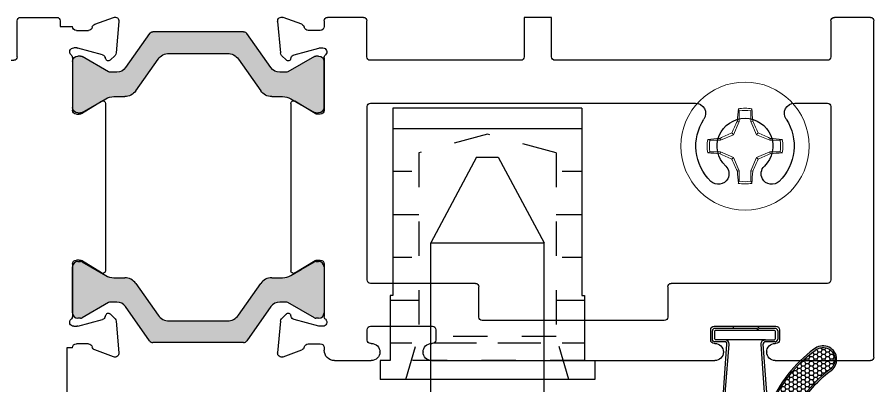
# Model space of a CAD drawing. Extents: x -82 to 113, y -82 to 93.
# Drawn here: x 6.913 to 9.407, y 88.001 to 89.075 of the extents above; entities that cross this region are included whole.
import ezdxf

# ---------------------------------------------------------------- set-up
doc = ezdxf.new("R2010")
doc.units = 0
doc.header["$MEASUREMENT"] = 0
doc.linetypes.add('HIDDEN2', pattern=[0.1875, 0.125, -0.0625])
doc.layers.get('0').update_dxf_attribs({"linetype": 'CONTINUOUS'})
for name, color, linetype in [('FRAME', 1, 'CONTINUOUS'), ('HANDLE_SET', 7, 'CONTINUOUS'), ('I-Strut', 7, 'CONTINUOUS'), ('INERTIA', 7, 'CONTINUOUS'), ('Part', 7, 'CONTINUOUS')]:
    doc.layers.add(name, color=color, linetype=linetype)

# ---------------------------------------------------------------- blocks, each defined once
blk = doc.blocks.new('FADFADFFA DF')
h = blk.add_hatch()
h.set_pattern_fill('BRASS', color=256)
h.paths.add_polyline_path([(-67.2597, 44.3096), (-67.7347, 44.3096), (-67.7182, 44.2546), (-67.2762, 44.2546)])
h.paths.add_polyline_path([(-67.7347, 44.3096), (-67.8097, 44.3096), (-67.8097, 44.2546), (-67.7797, 44.2546), (-67.7182, 44.2546)])
h.paths.add_polyline_path([(-67.1847, 44.3096), (-67.2597, 44.3096), (-67.2762, 44.2546), (-67.2147, 44.2546), (-67.1847, 44.2546)])
h = blk.add_hatch()
h.set_pattern_fill('BRASS', color=256)
h.paths.add_polyline_path([(-67.2762, 44.2546), (-67.7182, 44.2546), (-67.6972, 44.1846), (-67.2972, 44.1846)])
h.paths.add_polyline_path([(-67.2597, 44.3096), (-67.7347, 44.3096), (-67.7182, 44.2546), (-67.2762, 44.2546)])
h = blk.add_hatch()
h.set_pattern_fill('BRASS', color=256)
h.paths.add_polyline_path([(-67.2147, 44.2546), (-67.2762, 44.2546), (-67.2972, 44.1846), (-67.2972, 43.6496), (-67.4972, 43.5946), (-67.6972, 43.6496), (-67.6972, 44.1846), (-67.7182, 44.2546), (-67.7797, 44.2546), (-67.7797, 44.0646), (-67.7722, 44.0646), (-67.7722, 43.5196), (-67.2222, 43.5196), (-67.2222, 44.0646), (-67.2147, 44.0646)])
h = blk.add_hatch()
h.set_pattern_fill('BRASS', color=256)
h.paths.add_polyline_path([(-67.2762, 44.2546), (-67.7182, 44.2546), (-67.6972, 44.1846), (-67.2972, 44.1846)], flags=17)
at = {"layer": 'INERTIA', "color": 7}
for p, q in [((-67.8097, 44.3096), (-67.1847, 44.3096)), ((-67.8097, 44.2546), (-67.8097, 44.3096)), ((-67.1847, 44.2546), (-67.1847, 44.3096)), ((-67.7797, 44.2546), (-67.8097, 44.2546)), ((-67.7797, 44.0646), (-67.7797, 44.2546)), ((-67.2147, 44.0646), (-67.2147, 44.2546)), ((-67.2147, 44.2546), (-67.1847, 44.2546)), ((-67.7722, 44.0646), (-67.7797, 44.0646)), ((-67.7722, 43.5196), (-67.7722, 44.0646)), ((-67.2222, 43.5196), (-67.2222, 44.0646)), ((-67.2222, 44.0646), (-67.2147, 44.0646)), ((-67.7722, 43.5196), (-67.2222, 43.5196))]:
    blk.add_line(p, q, dxfattribs=at)
at = {"layer": 'INERTIA', "color": 7, "linetype": 'HIDDEN2', "ltscale": 0.5}
for p, q in [((-67.7347, 44.3096), (-67.6972, 44.1846)), ((-67.2597, 44.3096), (-67.2972, 44.1846)), ((-67.7797, 44.2546), (-67.2147, 44.2546)), ((-67.6972, 44.1846), (-67.2972, 44.1846)), ((-67.6972, 43.6496), (-67.6972, 44.1846)), ((-67.2972, 43.6496), (-67.2972, 44.1846)), ((-67.6972, 43.6496), (-67.4972, 43.5946)), ((-67.4972, 43.5946), (-67.2972, 43.6496))]:
    blk.add_line(p, q, dxfattribs=at)
blk = doc.blocks.new('dfasdf')
at = {"color": 7, "linetype": 'Continuous', "lineweight": 15}
for p, q in [((54.6225, 25.6793), (54.62, 25.6856)), ((54.6225, 25.6793), (54.6225, 25.6488)), ((54.6566, 25.6488), (54.6566, 25.6793)), ((54.6225, 25.6488), (54.6065, 25.6101)), ((54.6225, 25.6488), (54.6171, 25.6499)), ((54.6566, 25.6488), (54.662, 25.6499)), ((54.6727, 25.6101), (54.6566, 25.6488)), ((54.6065, 25.6101), (54.6014, 25.6152)), ((54.6727, 25.6101), (54.6777, 25.6152)), ((54.5678, 25.5941), (54.5373, 25.5941)), ((54.5678, 25.5941), (54.5667, 25.5995)), ((54.6065, 25.6101), (54.5678, 25.5941)), ((54.7114, 25.5941), (54.6727, 25.6101)), ((54.7114, 25.5941), (54.7124, 25.5995)), ((54.7418, 25.5941), (54.7114, 25.5941)), ((54.7418, 25.5941), (54.7482, 25.5966)), ((54.5373, 25.56), (54.531, 25.5575)), ((54.5373, 25.56), (54.5678, 25.56)), ((54.5678, 25.56), (54.5667, 25.5546)), ((54.5678, 25.56), (54.6065, 25.544)), ((54.6065, 25.544), (54.6014, 25.5389)), ((54.6065, 25.544), (54.6225, 25.5053)), ((54.6566, 25.5053), (54.6727, 25.544)), ((54.6727, 25.544), (54.7114, 25.56)), ((54.6727, 25.544), (54.6777, 25.5389)), ((54.7114, 25.56), (54.7124, 25.5546)), ((54.7114, 25.56), (54.7418, 25.56)), ((54.6225, 25.5053), (54.6171, 25.5042)), ((54.6225, 25.5053), (54.6225, 25.4748)), ((54.6566, 25.5053), (54.662, 25.5042)), ((54.6566, 25.4748), (54.6566, 25.5053)), ((54.6566, 25.4748), (54.6592, 25.4685))]:
    blk.add_line(p, q, dxfattribs=at)
at = {"color": 7, "linetype": 'Continuous', "lineweight": 15, "flags": 128}
for points in [[(54.6566, 25.6793), (54.658, 25.6827), (54.6592, 25.6856)], [(54.5373, 25.5941), (54.534, 25.5954), (54.531, 25.5966)], [(54.7418, 25.56), (54.7452, 25.5587), (54.7482, 25.5575)], [(54.6225, 25.4748), (54.6212, 25.4714), (54.62, 25.4685)]]:
    blk.add_lwpolyline(points, dxfattribs=at)
at = {"color": 7, "linetype": 'Continuous', "lineweight": 15}
blk.add_circle((54.6396, 25.577), 0.1865, dxfattribs=at)
for centre, radius, start, end in [((54.6396, 25.577), 0.1103, 79.7812, 100.2188), ((55.5592, 25.5924), 0.9438, 174.331, 176.507), ((54.6396, 25.577), 0.1037, 80.5333, 99.4667), ((53.7199, 25.5924), 0.9438, 3.493, 5.669), ((55.6923, 25.1423), 1.1889, 154.7283, 156.5646), ((53.5869, 25.1423), 1.1889, 23.4354, 25.2717), ((55.0743, 24.5244), 1.1889, 113.4354, 115.2717), ((54.2049, 24.5244), 1.1889, 64.7283, 66.5646), ((54.6396, 25.577), 0.1103, 169.7812, 190.2188), ((54.6242, 24.6574), 0.9438, 93.493, 95.669), ((54.6396, 25.577), 0.1037, 170.5333, 189.4667), ((54.6549, 24.6574), 0.9438, 84.331, 86.507), ((54.6396, 25.577), 0.1037, 350.5333, 9.4667), ((54.6396, 25.577), 0.1103, 349.7812, 10.2188), ((54.6242, 26.4967), 0.9438, 264.331, 266.507), ((55.0743, 26.6297), 1.1889, 244.7283, 246.5646), ((55.6923, 26.0117), 1.1889, 203.4354, 205.2717), ((53.5869, 26.0117), 1.1889, 334.7283, 336.5646), ((54.2049, 26.6297), 1.1889, 293.4354, 295.2717), ((54.6549, 26.4967), 0.9438, 273.493, 275.669), ((55.5592, 25.5617), 0.9438, 183.493, 185.669), ((53.7199, 25.5617), 0.9438, 354.331, 356.507), ((54.6396, 25.577), 0.1103, 259.7812, 280.2188), ((54.6396, 25.577), 0.1037, 260.5333, 279.4667)]:
    blk.add_arc(centre, radius, start, end, dxfattribs=at)
blk = doc.blocks.new('Q250T190')
for p, q in [((-0.063, 0.181), (-0.0525, 0.0405)), ((-0.057, 0.181), (-0.0465, 0.04)), ((0.063, 0.181), (0.0525, 0.0405)), ((0.057, 0.1798), (0.057, 0.1719)), ((0.057, 0.1719), (0.0465, 0.04)), ((-0.095, 0.001), (-0.095, 0.026)), ((-0.088, 0.033), (-0.0595, 0.033)), ((-0.0595, 0.027), (-0.0855, 0.027)), ((-0.0595, 0.027), (0.0855, 0.027)), ((0.0595, 0.033), (0.088, 0.033)), ((0.095, 0.026), (0.095, 0.001)), ((-0.089, 0.0235), (-0.089, 0.0035)), ((-0.0855, 0), (0.0855, 0)), ((-0.035, -0.006), (-0.041, 0)), ((-0.035, -0.006), (-0.035, 0)), ((0.089, 0.0035), (0.089, 0.0235)), ((-0.088, -0.006), (-0.041, -0.006)), ((-0.035, -0.012), (-0.041, -0.006)), ((-0.035, -0.006), (0.088, -0.006)), ((0.035, -0.012), (-0.035, -0.012)), ((0.035, -0.012), (0.035, -0.006))]:
    blk.add_line(p, q)
for centre, radius, start, end in [((0, 0.181), 0.063, 0, 180), ((0, 0.1804), 0.057, 359.3779, 179.3779), ((-0.088, 0.026), 0.007, 90, 180), ((-0.0855, 0.0235), 0.0035, 90, 180), ((-0.0595, 0.04), 0.007, 270, 4.2588), ((0.0595, 0.04), 0.013, 180, 270), ((0.0595, 0.04), 0.007, 175.7412, 270), ((-0.088, 0.001), 0.007, 180, 270), ((-0.0855, 0.0035), 0.0035, 180, 270), ((0.0855, 0.0035), 0.0035, 270, 0), ((0.088, 0.001), 0.007, 270, 0)]:
    blk.add_arc(centre, radius, start, end)
at = {"extrusion": (0, 0, -1)}
for centre, radius, start, end in [((0.0595, 0.04), 0.013, 180, 270.0001), ((-0.0855, 0.0235), 0.0035, 90, 180), ((-0.088, 0.026), 0.007, 90, 180)]:
    blk.add_arc(centre, radius, start, end, dxfattribs=at)
blk = doc.blocks.new('FGSFG FG')
at = {"layer": 'HANDLE_SET', "color": 7}
for p, q in [((-67.6622, 44.7486), (-67.6622, 43.9986)), ((-67.3322, 44.7486), (-67.3322, 43.9986)), ((-67.5284, 43.7486), (-67.6622, 43.9986)), ((-67.3322, 43.9986), (-67.6622, 43.9986)), ((-67.4659, 43.7486), (-67.3322, 43.9986)), ((-67.4659, 43.7486), (-67.5284, 43.7486))]:
    blk.add_line(p, q, dxfattribs=at)
at = {"layer": 'INERTIA', "color": 7}
for p, q in [((-67.5317, 45.0972), (-67.5004, 45.1559)), ((-67.5004, 45.1559), (-67.4379, 45.0385)), ((-67.7811, 45.0972), (-67.5317, 45.0972)), ((-67.7247, 44.7486), (-67.7247, 45.0972)), ((-67.6347, 44.7486), (-67.6347, 45.0972)), ((-67.4379, 45.0385), (-67.4066, 45.0972)), ((-67.4066, 45.0972), (-67.1587, 45.0972)), ((-67.3147, 44.7486), (-67.3147, 45.0972)), ((-67.2697, 44.7486), (-67.2697, 45.0972)), ((-67.7247, 44.7486), (-67.2697, 44.7486))]:
    blk.add_line(p, q, dxfattribs=at)
blk = doc.blocks.new('25196')
h = blk.add_hatch(color=256)
h.dxf.hatch_style = 1
h.paths.add_polyline_path([(-0.0835, 0, 0.414214), (-0.0935, -0.01), (-0.0935, -0.018, 0.414214), (-0.0835, -0.028), (-0.04, -0.028), (-0.04, -0.0579), (-0.04, -0.0659, -0.10127), (-0.0464, -0.0974, -0.137313), (-0.1523, -0.2295, 1.008481), (-0.1005, -0.2904, 0.135242), (0.0284, -0.1257, 0.099129), (0.04, -0.068), (0.04, -0.0579), (0.04, -0.028), (0.0835, -0.028, 0.414214), (0.0935, -0.018), (0.0935, -0.01, 0.414214), (0.0835, 0)])
h.paths.add_polyline_path([(0.0172, -0.08, -0.476976), (0.0318, -0.0981, -0.046479), (0.0238, -0.1238, -0.135368), (-0.1036, -0.2865, -1.008549), (-0.1492, -0.2334, 0.145575), (-0.0379, -0.0896, -0.309671), (-0.0239, -0.08), (-0.0179, -0.08)], flags=16)
h = blk.add_hatch()
h.set_pattern_fill('HONEY', color=256, scale=0.0625)
h.set_pattern_definition([(0, (45.462435, 20.431424), (0.01171875, 0.0067658235), [0.0078125, -0.015625]), (120, (45.462435, 20.431424), (-0.01171875, 0.0067658235), [0.0078125, -0.015625]), (60, (45.462435, 20.431424), (3e-18, 0.0135316469), [-0.015625, 0.0078125])])
h.paths.add_polyline_path([(-0.1492, -0.2334, 1.008549), (-0.1036, -0.2865, 0.135368), (0.0238, -0.1238, 0.046479), (0.0318, -0.0981, 0.476976), (0.0172, -0.08), (-0.0179, -0.08), (-0.0239, -0.08, 0.309671), (-0.0379, -0.0896, -0.145575)])
at = {"layer": 'Part'}
blk.add_lwpolyline([(-0.1005, -0.2904, 0.135242), (0.0284, -0.1257, 0.099129), (0.04, -0.068), (0.04, -0.0579), (0.04, -0.028), (0.0835, -0.028, 0.414214), (0.0935, -0.018), (0.0935, -0.01, 0.414214), (0.0835, 0), (-0.0835, 0, 0.414214), (-0.0935, -0.01), (-0.0935, -0.018, 0.414214), (-0.0835, -0.028), (-0.04, -0.028), (-0.04, -0.0579), (-0.04, -0.0659, -0.10127), (-0.0464, -0.0974, -0.137313), (-0.1523, -0.2295, 1.008481)], format="xyb", close=True, dxfattribs=at)
blk.add_lwpolyline([(0.0172, -0.08, -0.476392), (0.0318, -0.0981, -0.046479), (0.0238, -0.1238, -0.135368), (-0.1036, -0.2865, -1.008549), (-0.1492, -0.2334, 0.145575), (-0.0379, -0.0896, -0.309671), (-0.0239, -0.08), (-0.0179, -0.08), (0.0179, -0.08)], format="xyb", dxfattribs=at)
blk = doc.blocks.new('3207-1_Block_Frame_Component')
for p, q in [((-0.0525, 0), (0.0525, 0)), ((1.4233, 0), (1.5275, 0)), ((1.6028, -0.0199), (1.6574, 0)), ((1.6574, 0), (1.6575, 0)), ((-0.0625, -0.99), (-0.0625, -0.01)), ((0.0625, -0.01), (0.0625, -0.115)), ((0.8755, -0.115), (0.8755, 0)), ((0.8755, 0), (0.9555, 0)), ((0.9555, 0), (0.9555, -0.115)), ((1.4133, -0.115), (1.4133, -0.01)), ((1.5375, -0.01), (1.5375, -0.0264)), ((1.673, -0.0119), (1.665, -0.1035)), ((1.5491, -0.038), (1.584, -0.038)), ((1.55, -0.089), (1.5414, -0.089)), ((1.6252, -0.1087), (1.553, -0.0894)), ((1.5375, -0.1179), (1.5375, -0.2704)), ((1.6346, -0.1213), (1.6334, -0.117)), ((1.6616, -0.1107), (1.6476, -0.1248)), ((0.0725, -0.125), (0.8655, -0.125)), ((0.9655, -0.125), (1.4033, -0.125)), ((1.5637, -0.2803), (1.6225, -0.2444)), ((0.0625, -0.26), (0.0625, -0.765)), ((0.1679, -0.25), (0.0725, -0.25)), ((1.4025, -0.25), (0.4571, -0.25)), ((1.4125, -0.765), (1.4125, -0.26)), ((1.6343, -0.251), (1.6343, -0.738)), ((1.5491, -0.282), (1.5577, -0.282)), ((1.5375, -0.7186), (1.5375, -0.8711)), ((1.5577, -0.707), (1.5491, -0.707)), ((1.6225, -0.7446), (1.5637, -0.7087)), ((0.0725, -0.775), (0.5275, -0.775)), ((0.5375, -0.785), (0.5375, -0.8731)), ((1.0875, -0.8731), (1.0875, -0.785)), ((1.0975, -0.775), (1.4025, -0.775)), ((1.6334, -0.872), (1.6346, -0.8677)), ((1.6476, -0.8642), (1.6616, -0.8783)), ((0.5475, -0.8831), (1.0775, -0.8831)), ((1.553, -0.8996), (1.6252, -0.8803)), ((1.665, -0.8855), (1.673, -0.9771)), ((0.2125, -0.91), (0.2125, -0.94)), ((0.4025, -0.9), (0.2225, -0.9)), ((0.4125, -0.94), (0.4125, -0.91)), ((1.2125, -0.91), (1.2125, -0.94)), ((1.4025, -0.9), (1.2225, -0.9)), ((1.4125, -0.94), (1.4125, -0.91)), ((1.5414, -0.9), (1.55, -0.9)), ((0.2225, -0.95), (0.2245, -0.95)), ((0.4005, -0.95), (0.4025, -0.95)), ((1.2225, -0.95), (1.2245, -0.95)), ((1.4005, -0.95), (1.4025, -0.95)), ((1.5375, -0.9626), (1.5375, -0.97)), ((1.584, -0.951), (1.5491, -0.951)), ((1.6574, -0.989), (1.6028, -0.9691)), ((0.2495, -0.9749), (0.2495, -0.975)), ((0.3755, -0.975), (0.3755, -0.9749)), ((1.2495, -0.9749), (1.2495, -0.975)), ((1.3755, -0.975), (1.3755, -0.9749)), ((1.6575, -0.989), (1.6574, -0.989)), ((0.2245, -1), (-0.0525, -1)), ((1.2245, -1), (0.4005, -1)), ((1.5075, -1), (1.4005, -1))]:
    blk.add_line(p, q)
for centre, radius, start, end in [((-0.0525, -0.01), 0.01, 90, 180), ((1.4233, -0.01), 0.01, 90, 180), ((1.5275, -0.01), 0.01, 0, 90), ((1.6614, -0.0109), 0.0116, 355, 110), ((0.0525, -0.01), 0.01, 0, 90), ((1.6068, -0.0308), 0.0116, 110, 169.0957), ((1.5491, -0.0264), 0.0116, 180, 270), ((1.584, -0.0264), 0.0116, 270, 349.0957), ((1.5414, -0.1006), 0.0116, 90, 228.1897), ((1.55, -0.1006), 0.0116, 75, 90), ((0.0725, -0.115), 0.01, 180, 270), ((0.8655, -0.115), 0.01, 270, 0), ((0.9655, -0.115), 0.01, 180, 270), ((1.4033, -0.115), 0.01, 270, 0), ((1.5259, -0.1179), 0.0116, 0, 48.1897), ((1.6222, -0.12), 0.0116, 15, 75), ((1.6421, -0.1193), 0.00775, 195, 315), ((1.6534, -0.1025), 0.0116, 315, 355), ((1.6266, -0.251), 0.00775, 360, 121.4), ((0.0725, -0.26), 0.01, 90, 180), ((0.1679, -0.28), 0.03, 326.6925, 90), ((0.4571, -0.28), 0.03, 90, 213.3075), ((1.4025, -0.26), 0.01, 0, 90), ((1.5491, -0.2704), 0.0116, 180, 270), ((0.3125, -0.375), 0.143, 146.6925, 225.9315), ((0.3125, -0.375), 0.081, 314.0685, 225.9315), ((0.3125, -0.375), 0.143, 314.0685, 33.3075), ((1.5577, -0.2704), 0.0116, 270, 301.4), ((0.2346, -0.4555), 0.031, 332, 45.9315), ((0.3904, -0.4555), 0.031, 134.0685, 208), ((0.2346, -0.4555), 0.031, 225.9315, 332), ((0.3904, -0.4555), 0.031, 208, 314.0685), ((1.5491, -0.7186), 0.0116, 90, 180), ((1.5577, -0.7186), 0.0116, 58.6, 90), ((1.6266, -0.738), 0.00775, 238.6, 360), ((0.0725, -0.765), 0.01, 180, 270), ((1.4025, -0.765), 0.01, 270, 0), ((0.5275, -0.785), 0.01, 0, 90), ((1.0975, -0.785), 0.01, 90, 180), ((1.5259, -0.8711), 0.0116, 311.8103, 360), ((1.6222, -0.869), 0.0116, 285, 345), ((1.6421, -0.8697), 0.00775, 45, 165), ((0.5475, -0.8731), 0.01, 180, 270), ((1.0775, -0.8731), 0.01, 270, 0), ((1.5414, -0.8884), 0.0116, 131.8103, 270), ((1.6534, -0.8865), 0.0116, 5, 45), ((0.2225, -0.91), 0.01, 90, 180), ((0.4025, -0.91), 0.01, 360, 90), ((1.2225, -0.91), 0.01, 90, 180), ((1.4025, -0.91), 0.01, 360, 90), ((1.55, -0.8884), 0.0116, 270, 285), ((0.2225, -0.94), 0.01, 180, 270), ((0.4025, -0.94), 0.01, 270, 0), ((1.2225, -0.94), 0.01, 180, 270), ((1.4025, -0.94), 0.01, 270, 360), ((0.2247, -0.9748), 0.0248, 359.8478, 90.3675), ((0.4003, -0.9748), 0.0248, 89.6325, 180.1522), ((1.2247, -0.9748), 0.0248, 359.8478, 90.3675), ((1.4003, -0.9748), 0.0248, 89.6325, 180.1522), ((1.5075, -0.97), 0.03, 270.0001, 0), ((1.5491, -0.9626), 0.0116, 90, 180), ((1.584, -0.9626), 0.0116, 10.9043, 90), ((1.6068, -0.9582), 0.0116, 190.9043, 250), ((-0.0525, -0.99), 0.01, 180, 270), ((0.2245, -0.975), 0.025, 270, 360), ((0.4005, -0.975), 0.025, 180, 270), ((1.2245, -0.975), 0.025, 270, 360), ((1.4005, -0.975), 0.025, 180, 270), ((1.6614, -0.9781), 0.0116, 250, 5)]:
    blk.add_arc(centre, radius, start, end)
blk = doc.blocks.new('25198-18.6mmX6.0mm_Std_I-Strut')
at = {"layer": 'I-Strut'}
h = blk.add_hatch(color=256, dxfattribs=at)
h.dxf.hatch_style = 1
h.paths.add_polyline_path([(0.1416, -0.005, 0.244698), (0.1319, 0), (-0.1319, 0, 0.244698), (-0.1416, -0.005), (-0.2114, -0.1047, -0.244698), (-0.2372, -0.1181), (-0.2552, -0.1181, -0.131652), (-0.2611, -0.1165), (-0.2992, -0.0945), (-0.3383, -0.0719, 0.131652), (-0.3423, -0.0709), (-0.3504, -0.0709, 0.414214), (-0.3661, -0.0866), (-0.3661, -0.1063), (-0.3661, -0.2008), (-0.3661, -0.2205, 0.414214), (-0.3504, -0.2362), (-0.3423, -0.2362, 0.131652), (-0.3383, -0.2352), (-0.2992, -0.2126), (-0.2693, -0.1953, -0.131652), (-0.2457, -0.189), (-0.214, -0.189, 0.244698), (-0.1818, -0.1722), (-0.117, -0.0798, -0.244698), (-0.0848, -0.063), (0.0848, -0.063, -0.244698), (0.117, -0.0798), (0.1818, -0.1722, 0.244698), (0.214, -0.189), (0.2457, -0.189, -0.131652), (0.2693, -0.1953), (0.3383, -0.2352, 0.131652), (0.3423, -0.2362), (0.3504, -0.2362, 0.414214), (0.3661, -0.2205), (0.3661, -0.2008), (0.3661, -0.1063), (0.3661, -0.0866, 0.414214), (0.3504, -0.0709), (0.3423, -0.0709, 0.131652), (0.3383, -0.0719), (0.2611, -0.1165, -0.131652), (0.2552, -0.1181), (0.2372, -0.1181, -0.244698), (0.2114, -0.1047)])
for p, q in [((-0.1319, 0), (0.1319, 0)), ((-0.2114, -0.1047), (-0.1416, -0.005)), ((0.1416, -0.005), (0.2114, -0.1047)), ((-0.3504, -0.0709), (-0.3423, -0.0709)), ((-0.3383, -0.0719), (-0.2992, -0.0945)), ((0.0848, -0.063), (-0.0848, -0.063)), ((0.2611, -0.1165), (0.3383, -0.0719)), ((0.3423, -0.0709), (0.3504, -0.0709)), ((-0.3661, -0.1063), (-0.3661, -0.0866)), ((-0.2992, -0.0945), (-0.2611, -0.1165)), ((-0.117, -0.0798), (-0.1818, -0.1722)), ((0.1818, -0.1722), (0.117, -0.0798)), ((0.3661, -0.0866), (0.3661, -0.1063)), ((-0.3661, -0.2008), (-0.3661, -0.1063)), ((-0.2552, -0.1181), (-0.2372, -0.1181)), ((0.2372, -0.1181), (0.2552, -0.1181)), ((0.3661, -0.1063), (0.3661, -0.2008)), ((-0.2693, -0.1953), (-0.2992, -0.2126)), ((-0.214, -0.189), (-0.2457, -0.189)), ((0.2457, -0.189), (0.214, -0.189)), ((0.3383, -0.2352), (0.2693, -0.1953)), ((-0.3661, -0.2205), (-0.3661, -0.2008)), ((-0.2992, -0.2126), (-0.3383, -0.2352)), ((0.3661, -0.2008), (0.3661, -0.2205)), ((-0.3423, -0.2362), (-0.3504, -0.2362)), ((0.3504, -0.2362), (0.3423, -0.2362))]:
    blk.add_line(p, q, dxfattribs=at)
for centre, radius, start, end in [((-0.1319, -0.0118), 0.0118, 90, 145), ((0.1319, -0.0118), 0.0118, 35, 90), ((-0.3504, -0.0866), 0.0157, 90, 180), ((-0.3423, -0.0787), 0.00787, 60, 90), ((-0.0848, -0.1024), 0.0394, 90, 145), ((0.0848, -0.1024), 0.0394, 35, 90), ((0.3423, -0.0787), 0.00787, 90, 120), ((0.3504, -0.0866), 0.0157, 360, 90), ((-0.2552, -0.1063), 0.0118, 240, 270), ((-0.2372, -0.0866), 0.0315, 270, 325), ((0.2372, -0.0866), 0.0315, 215, 270), ((0.2552, -0.1063), 0.0118, 270, 300), ((-0.214, -0.1496), 0.0394, 270, 325), ((0.214, -0.1496), 0.0394, 215, 270), ((-0.2457, -0.2362), 0.0472, 90, 120), ((0.2457, -0.2362), 0.0472, 60, 90), ((-0.3504, -0.2205), 0.0157, 180, 270), ((0.3504, -0.2205), 0.0157, 270, 0), ((-0.3423, -0.2283), 0.00787, 270, 300), ((0.3423, -0.2283), 0.00787, 240, 270)]:
    blk.add_arc(centre, radius, start, end, dxfattribs=at)
blk = doc.blocks.new('3207-2_Block_Frame_Component')
for p, q in [((-2.2244, 0), (-2.2245, 0)), ((-2.1698, -0.0199), (-2.2244, 0)), ((-1.9539, 0), (-2.0589, 0)), ((-0.8753, 0), (-0.9553, 0)), ((-0.9553, 0), (-0.9553, -0.115)), ((-0.8753, -0.115), (-0.8753, 0)), ((0.0525, 0), (-0.0525, 0)), ((-2.24, -0.0119), (-2.232, -0.1035)), ((-2.0689, -0.01), (-2.0689, -0.027)), ((-1.9439, -0.115), (-1.9439, -0.01)), ((-0.0625, -0.01), (-0.0625, -0.115)), ((0.0625, -0.99), (0.0625, -0.01)), ((-2.1161, -0.038), (-2.151, -0.038)), ((-2.0689, -0.027), (-2.1045, -0.027)), ((-2.1922, -0.1087), (-2.12, -0.0894)), ((-2.117, -0.089), (-2.1084, -0.089)), ((-2.2286, -0.1107), (-2.2146, -0.1248)), ((-2.2016, -0.1213), (-2.2004, -0.117)), ((-2.1045, -0.1179), (-2.1045, -0.2704)), ((-0.9653, -0.125), (-1.9339, -0.125)), ((-0.0725, -0.125), (-0.8653, -0.125)), ((-2.1307, -0.2803), (-2.1895, -0.2444)), ((-2.2013, -0.251), (-2.2013, -0.738)), ((-1.9213, -0.865), (-1.9213, -0.26)), ((-1.9113, -0.25), (-0.4571, -0.25)), ((-0.1687, -0.25), (-0.0725, -0.25)), ((-0.0625, -0.26), (-0.0625, -0.865)), ((-2.1161, -0.282), (-2.1247, -0.282)), ((-2.1895, -0.7446), (-2.1307, -0.7087)), ((-2.1247, -0.707), (-2.1161, -0.707)), ((-2.1045, -0.7186), (-2.1045, -0.8711)), ((-2.2146, -0.8642), (-2.2286, -0.8783)), ((-2.2004, -0.872), (-2.2016, -0.8677)), ((-2.232, -0.8855), (-2.24, -0.9771)), ((-2.12, -0.8996), (-2.1922, -0.8803)), ((-1.853, -0.875), (-1.9113, -0.875)), ((-0.0725, -0.875), (-1.5221, -0.875)), ((-2.1084, -0.9), (-2.117, -0.9)), ((-2.2244, -0.989), (-2.1698, -0.9691)), ((-2.151, -0.951), (-2.1161, -0.951)), ((-2.1045, -0.9626), (-2.0887, -0.9626)), ((-2.0887, -0.9626), (-2.0887, -1.2431)), ((-2.2245, -0.989), (-2.2244, -0.989)), ((-1.9187, -1.99), (-1.9187, -1.01)), ((-1.9087, -1), (0.0525, -1)), ((-2.0387, -1.2425), (-2.0387, -1.24)), ((-2.0287, -1.23), (-1.9987, -1.23)), ((-1.9887, -1.24), (-1.9887, -1.42)), ((-2.0887, -1.4175), (-2.0887, -1.7425)), ((-2.0387, -1.42), (-2.0387, -1.4175)), ((-1.9987, -1.43), (-2.0287, -1.43)), ((-2.0387, -1.7425), (-2.0387, -1.74)), ((-2.0287, -1.73), (-1.9987, -1.73)), ((-1.9887, -1.74), (-1.9887, -1.92)), ((-2.0887, -1.9175), (-2.0887, -1.97)), ((-2.0387, -1.92), (-2.0387, -1.9175)), ((-1.9987, -1.93), (-2.0287, -1.93)), ((-2.0587, -2), (-1.9287, -2))]:
    blk.add_line(p, q)
for centre, radius, start, end in [((-2.2284, -0.0109), 0.0116, 70, 185), ((-2.0589, -0.01), 0.01, 90, 180), ((-1.9539, -0.01), 0.01, 0, 90), ((-0.0525, -0.01), 0.01, 90, 180), ((0.0525, -0.01), 0.01, 0, 90), ((-2.1738, -0.0308), 0.0116, 10.9043, 70), ((-2.151, -0.0264), 0.0116, 190.9043, 270), ((-2.1161, -0.0264), 0.0116, 270, 356.9445), ((-2.117, -0.1006), 0.0116, 90, 105), ((-2.1084, -0.1006), 0.0116, 311.8103, 90), ((-2.2204, -0.1025), 0.0116, 185, 225), ((-2.2091, -0.1193), 0.00775, 225, 345), ((-2.1892, -0.12), 0.0116, 105, 165), ((-2.0929, -0.1179), 0.0116, 131.8103, 180), ((-1.9339, -0.115), 0.01, 180, 270), ((-0.9653, -0.115), 0.01, 270, 0), ((-0.8653, -0.115), 0.01, 180, 270), ((-0.0725, -0.115), 0.01, 270, 0), ((-2.1936, -0.251), 0.00775, 58.6, 180), ((-2.1161, -0.2704), 0.0116, 270, 360), ((-1.9113, -0.26), 0.01, 90, 180), ((-0.4571, -0.28), 0.03, 326.6925, 90), ((-0.1679, -0.28), 0.03, 91.5622, 213.3075), ((-0.0725, -0.26), 0.01, 360, 89.9607), ((-2.1247, -0.2704), 0.0116, 238.6, 270), ((-0.3125, -0.375), 0.143, 146.6925, 225.9315), ((-0.3125, -0.375), 0.081, 314.0685, 225.9315), ((-0.3125, -0.375), 0.143, 314.0756, 33.3004), ((-0.3904, -0.4555), 0.031, 225.9315, 45.9315), ((-0.2346, -0.4555), 0.031, 134.0685, 314.0685), ((-1.6881, -0.7942), 0.1425, 133.92, 197.1153), ((-1.7654, -0.7138), 0.031, 314.0685, 134.0684), ((-1.6096, -0.7138), 0.031, 45.9315, 225.9315), ((-1.6875, -0.7943), 0.143, 342.9687, 45.9315), ((-2.1247, -0.7186), 0.0116, 90, 121.4), ((-2.1161, -0.7186), 0.0116, 360, 90), ((-2.1936, -0.738), 0.00775, 180, 301.4), ((-1.6875, -0.795), 0.0815, 133.7382, 46.2618), ((-1.853, -0.845), 0.03, 270, 17.1153), ((-1.5221, -0.845), 0.03, 162.9687, 270), ((-2.2091, -0.8697), 0.00775, 15, 135), ((-2.1892, -0.869), 0.0116, 195, 255), ((-2.0929, -0.8711), 0.0116, 180, 228.1897), ((-1.9113, -0.865), 0.01, 180, 270), ((-0.0725, -0.865), 0.01, 270, 0.0003), ((-2.2204, -0.8865), 0.0116, 135, 175), ((-2.1084, -0.8884), 0.0116, 270, 48.1897), ((-2.117, -0.8884), 0.0116, 255, 270), ((-2.1738, -0.9582), 0.0116, 290, 349.0957), ((-2.151, -0.9626), 0.0116, 90, 169.0957), ((-2.1161, -0.9626), 0.0116, 360, 90), ((-2.2284, -0.9781), 0.0116, 175, 290), ((0.0525, -0.99), 0.01, 270, 360), ((-1.9087, -1.01), 0.01, 90, 180), ((-2.0637, -1.2425), 0.025, 181.355, 0), ((-2.0287, -1.24), 0.01, 90, 180), ((-1.9987, -1.24), 0.01, 0, 90), ((-2.0637, -1.4175), 0.025, 0, 180), ((-2.0287, -1.42), 0.01, 180, 270), ((-1.9987, -1.42), 0.01, 270, 0), ((-2.0637, -1.7425), 0.025, 180, 0), ((-2.0287, -1.74), 0.01, 90, 180), ((-1.9987, -1.74), 0.01, 0, 90), ((-2.0637, -1.9175), 0.025, 0, 180), ((-2.0287, -1.92), 0.01, 180, 270), ((-1.9987, -1.92), 0.01, 270, 0), ((-2.0587, -1.97), 0.03, 180, 270), ((-1.9287, -1.99), 0.01, 270, 360)]:
    blk.add_arc(centre, radius, start, end)
blk = doc.blocks.new('3207_Block_Frame_Assembly')
for name, p in [('3207-1_Block_Frame_Component', (0, 0)), ('3207-2_Block_Frame_Component', (4.375, 0)), ('25198-18.6mmX6.0mm_Std_I-Strut', (1.9041, -0.0418))]:
    blk.add_blockref(name, p)
at = {"xscale": -1, "rotation": 180}
blk.add_blockref('25198-18.6mmX6.0mm_Std_I-Strut', (1.9041, -0.9475), dxfattribs=at)

msp = doc.modelspace()

# ---------------------------------------------------------------- block references
at = {"xscale": -1}
msp.add_blockref('dfasdf', (63.6717, 63.1224), dxfattribs=at)
at = {"rotation": 180}
for name, p in [('Q250T190', (9.0321, 88.1624)), ('25196', (9.1322, 87.8174))]:
    msp.add_blockref(name, p, dxfattribs=at)
at = {"layer": 'FRAME', "xscale": -1}
msp.add_blockref('3207_Block_Frame_Assembly', (9.3446, 89.0744), dxfattribs=at)
at = {"layer": 'INERTIA', "color": 7, "rotation": 180}
for name, p in [('FADFADFFA DF', (-59.2151, 132.3291)), ('FGSFG FG', (-59.2151, 132.4161))]:
    msp.add_blockref(name, p, dxfattribs=at)

doc.saveas('drawing.dxf')
